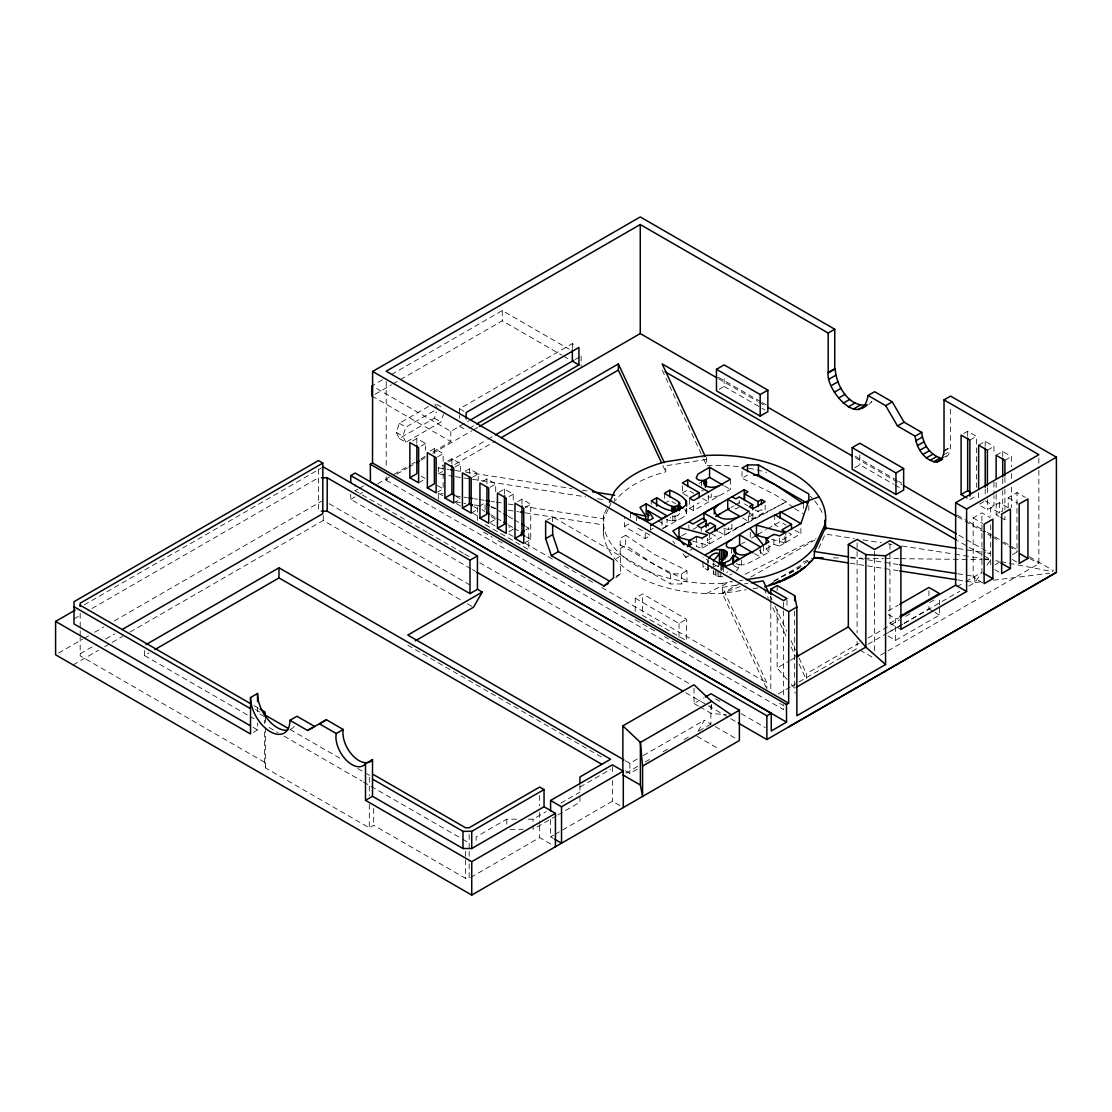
<?xml version="1.0" encoding="UTF-8"?>
<svg xmlns="http://www.w3.org/2000/svg" width="1112" height="1112" viewBox="0 0 1112 1112"><rect width="100%" height="100%" fill="white"/><g stroke="black" fill="none" stroke-linecap="round" stroke-linejoin="round"><path stroke-width="0.75" stroke-dasharray="5 3.75" d="M603.524 534.149L603.524 524.03M606.652 508.559L603.733 514.842L603.733 524.961A109.657 63.314 0 0 0 706.481 593.586L722.383 593.474L746.221 589.777M638.01 528.228L650.562 535.484L645.21 538.555L624.388 526.546L624.388 516.427M630.629 517.886L630.629 512.827M636.606 520.68L636.606 517.316M645.21 538.555L645.21 528.45M650.562 530.424L650.562 525.364M651.243 504.292L651.243 500.928M661.987 520.444L661.987 528.881L667.047 525.962L667.047 519.207M664.378 498.398L664.378 493.339M686.521 508.156C688.884 517.08 677.611 521.111 670.619 520.694L670.619 517.33M672.788 520.763L672.788 512.34M675.012 520.527L675.012 513.786M672.843 516.663L677.806 515.662L677.806 512.284M687.967 496.299L682.365 493.075L682.365 482.955M688.731 555.93L685.965 557.529L685.965 550.787M686.215 514.05L686.215 505.626M688.884 528.436L688.884 525.059M730.375 479.272L730.375 489.391L693.54 510.658L689.51 508.337L689.51 498.218M693.54 510.658L693.54 502.235M696.459 536.498L696.459 546.617L702.117 548.202L707.524 545.088L707.524 538.333M701.241 531.383L701.241 528.005M701.422 485.68L701.422 480.62M702.117 548.202L702.117 538.097M708.789 568.454L707.746 570.136L702.951 567.37L702.951 560.615M738.312 466.637A109.657 63.314 0 0 0 706.634 465.553L706.634 455.433M707.746 570.136L707.746 565.077M707.746 563.395L707.746 560.017L702.951 557.251M708.316 569.803L708.316 564.743M708.316 563.061L708.316 559.683M708.552 495.243L708.552 501.985L702.603 498.551M711.541 533.663L715.405 535.887L705.689 541.502L709.706 543.824L709.706 533.704M719.116 495.785L711.291 497.411L711.291 494.048M713.265 566.216L713.265 562.853M722.995 576.878L717.018 576.238L713.709 574.195L713.709 567.454M715.377 575.488L715.377 568.746M717.018 576.238L717.018 569.497M718.825 576.725L718.825 569.983M720.812 576.933L720.812 571.874M720.812 570.192L720.812 566.814M721.382 570.72L721.271 566.786M603.733 514.842A109.657 63.314 0 0 0 722.383 583.355L722.383 593.474L766.126 687.397M722.619 569.803L722.619 566.439M723.384 571.596L723.384 566.536M709.706 543.824L724.774 535.122L724.774 525.017M793.384 507.614L786.17 501.873L736.533 527.922L728.555 529.312L728.555 525.934M731.46 553.331L731.46 548.272M731.904 529.103L731.904 520.68M736.047 571.026L738.507 568.288L738.507 563.228M739.202 503.639L739.202 500.275M760.413 548.619L760.413 557.042L745.248 564.743L739.522 564.868L739.522 561.49M741.343 565.077L741.343 556.639M741.204 525.642L748.543 521.403L748.543 514.661M765.125 505.084L765.125 511.826L752.921 518.873L749.238 516.746L749.238 506.627M750.28 537.179L750.28 532.12M749.238 516.746L752.643 514.773L752.643 508.031M752.921 518.873L752.921 508.754M755.034 509.949L758.023 511.673L758.023 508.295M768.962 545.38L768.962 552.122L763.416 555.319L763.416 545.2M768.962 552.122L766.196 548.855L766.196 545.478M766.196 548.855L773.896 544.407L773.896 534.288M774.716 514.634L774.716 524.753L780.304 527.991M773.896 544.407L779.568 545.992L779.568 535.873M779.568 545.992L784.975 542.865L784.975 536.123M788.714 532.829L791.508 534.455L781.861 540.015L785.878 542.35L785.878 532.231M785.878 542.35L800.904 533.677L800.904 525.239M888.127 636.008L895.633 640.345L895.633 618.814L900.025 616.284M904.112 623.318L928.923 608.987L928.923 604.011M928.923 595.726L928.923 587.456M895.633 640.345L939.445 615.047L939.445 606.777M939.445 605.109L939.445 598.492M470.904 568.718L350.711 499.357L350.725 494.256M427.203 532.384L355.089 490.753L355.103 484.304M946.507 456.865L948.619 454.544L950.593 447.358L950.593 406.367M679.696 513.341L677.806 515.662M713.265 571.276L713.709 574.195M428.537 406.45L399.333 423.311L396.303 432.387L399.333 438.489L434.375 418.251L436.404 411.94M399.333 438.489L405.908 442.284L440.95 422.046L443.479 414.15M405.908 442.284L402.878 436.182L405.908 427.105L435.112 410.245M608.125 509.393L603.733 518.831L525.267 506.669M608.848 507.823L611.044 503.097M818.71 548.216L825.285 534.066L854.28 538.555M697.961 731.335L704.341 720.298L710.915 724.093L710.915 705.55M968.802 586.038L974.807 582.563L981.354 573.167M986.956 565.105L990.695 559.739L957.696 540.682M702.951 567.37L704.007 566.119M717.81 566.342L718.894 565.271M868.833 404.462L871.975 401.557L869.348 403.072M615.742 577.879L620.552 573.792L620.552 556.083L552.65 516.885L547.048 520.124M699.114 483.525L701.463 482.038M718.825 531.689L724.774 535.122L738.799 526.935M382.445 379.748L371.964 385.808L450.805 431.317L468.777 420.948M391.438 374.563L502.276 310.568L569.219 349.21M374.952 394.315L391.438 384.808M392.925 383.946L398.916 380.485M400.417 379.623L502.276 320.812L561.782 355.159M84.164 604.928L321.743 467.763M74.004 618.884L81.496 614.561M91.99 608.5L318.421 477.771M459.562 413.539L459.562 408.771L572.36 343.65L576.308 345.929M412.649 440.908L416.861 438.489L425.618 443.549L425.618 450.249M58.602 653.064L82.663 639.178M84.164 638.302L88.682 635.703M94.701 632.228L103.722 627.015M114.244 620.941L321.743 501.151M421.42 445.968L425.618 443.549M575.126 359.537L579.658 356.924M355.089 490.753L357.883 489.141M359.273 488.349L363.457 485.93M469.153 428.315L473.656 425.715M430.177 451.027L434.375 448.595L443.146 453.654L443.146 488.849L437.53 492.088M80.189 653.759L96.661 644.237M105.654 639.053L114.633 633.868M350.711 499.357L358.189 495.048M359.676 494.187L362.665 492.449M377.607 483.831L392.55 475.199M394.037 474.337L410.467 464.858M411.968 463.996L414.957 462.272M420.934 458.825L425.409 456.226M432.874 451.917L450.805 441.561L450.805 431.317M386.198 476.937L386.198 480.259L389.2 478.521M396.72 474.185L407.242 468.11M408.743 467.235L414.762 463.76M420.767 460.298L425.284 457.685M432.804 453.348L471.891 430.789M473.392 429.913L477.896 427.314M73.128 664.92L98.579 650.214M104.57 646.753L122.542 636.384M130.034 632.061L323.245 520.513L461.466 600.313M437.53 456.893L443.146 453.654M447.691 461.146L451.903 458.714L460.66 463.773L460.66 470.473M453.738 476.395L438.323 474.004L438.323 467.86L442.826 465.261M448.831 461.8L486.333 440.143M487.834 439.282L493.839 435.821M418.612 482.789L425.618 478.744L421.239 476.214M438.323 474.004L442.826 471.405M454.822 464.468L495.34 441.089M455.058 467.012L460.66 463.773M144.518 650.506L144.518 655.566L149.008 652.966M465.219 471.266L469.431 468.833L478.188 473.893L478.188 480.592M472.572 477.131L478.188 473.893M482.747 481.371L486.945 478.952L495.702 484.012L495.702 492.394M453.654 503.013L460.66 498.968L456.281 496.438M490.1 487.251L495.702 484.012M498.857 492.296L504.473 489.072L513.23 494.117L513.23 502.499M479.105 506.349L485.054 502.916L485.054 512.868M471.182 513.132L478.188 509.087L473.809 506.558M509.018 496.55L513.23 494.117M517.789 501.609L521.987 499.177L530.744 504.236L530.744 539.431L523.738 543.476M719.033 389.381L724.134 386.434L724.134 376.481M490.1 522.445L494.298 520.013M525.142 507.475L530.744 504.236M509.018 531.745L513.23 529.326L508.851 526.796M525.795 529.868L528.77 528.158L528.77 549.703L485.054 524.461M253.327 732.335L257.539 729.917L257.539 723.036M624.388 526.546L630.629 522.946M664.378 503.458L669.771 500.344L675.679 503.75M682.365 493.075L687.73 489.975L693.679 493.408M625.681 535.275L620.19 538.444L620.19 554.902L670.522 583.967L681.503 583.967L687.007 580.798L687.007 570.678L654.12 554.262L625.681 535.275L625.681 545.394L654.12 564.382L687.007 580.798M290.746 729.263L291.191 729.013A27.883 16.096 60 0 0 294.319 726.108M650.756 529.715L653.23 528.283M689.51 508.337L699.156 502.763M620.19 548.563L625.681 545.394M742.01 471.488L742.01 478.229L747.514 475.06M616.34 558.516L620.552 556.083M681.767 535.914L687.716 532.481M692.998 529.437L696.654 527.324M730.904 507.545L733.878 505.835M735.366 504.973L741.315 501.526M616.34 576.211L620.552 573.792M739.202 507.016L735.796 508.99L732.099 506.85M690.038 550.329L693.888 548.105M758.023 511.673L761.428 509.699L765.125 511.826M854.711 467.721L859.826 464.76L893.409 484.151M635.216 611.447L635.216 598.2L642.653 593.905L686.465 619.189L686.465 640.734L642.653 615.436L642.653 593.905M620.19 544.797L670.522 573.848L681.503 573.848L687.007 570.678M741.787 543.768L744.929 541.947M751.517 538.152L756.452 535.289M757.856 534.483L766.293 529.618M767.697 528.812L780.082 521.653L786.031 525.086M963.729 433.541L967.676 431.261L976.433 436.321L976.433 487.306M943.588 450.902L950.148 447.107M944.018 451.152L950.593 447.358M943.296 455.017L949.856 451.222M969.872 440.116L976.433 436.321M942.045 458.339L948.619 454.544M978.629 445.175L985.204 441.381L993.961 446.44L993.961 454.933M740.286 583.133L722.383 593.474L740.133 586.552M750.725 577.114L814.846 540.084M635.216 598.2L679.029 623.485L686.465 619.189M987.386 450.235L993.961 446.44M773.757 581.062L808.313 561.115M789.492 573.653L799.848 567.69M996.143 455.294L1002.718 451.5L1011.475 456.559L1011.475 466.748M1004.914 460.354L1011.475 456.559M264.559 731.946L264.559 762.29L265.615 767.961L369.295 827.814L373.674 825.285L465.539 878.327L469.167 878.327L469.167 863.148M969.872 499.594L976.433 495.799M983.884 501.609L978.629 504.653L987.386 509.713L999.452 502.721L1007.667 507.461M982.758 582.896L973.167 577.364L973.167 517.9L981.938 512.84L990.139 517.58M1008.209 507.864L1008.209 497.662L1016.98 492.602L1025.194 497.342M996.143 494.381L996.143 514.773L1002.718 510.978L1002.718 490.587M1000.536 517.302L1004.914 519.818L1007.541 518.303M694.027 688.189L694.027 703.493L703.868 697.808M516.635 819.183L506.78 819.183L476.117 836.891L476.117 843.633M787.004 679.376L777.149 667.992L789.006 661.14M790.493 660.292L794.941 657.72M579.936 787.074L610.599 769.365M888.043 611.058L898.274 605.15M528.13 819.183L533.065 819.183L546.242 811.579M560.893 803.114L579.936 792.119M625.375 760.691L629.878 763.291L637.315 758.996M643.278 755.562L704.341 720.298M625.847 773.201L637.788 766.307M645.252 762.012L649.728 759.427M663.155 751.67L670.619 747.361M684.047 739.605L690.024 736.158M698.975 730.987L710.915 724.093M556.5 815.777L533.065 829.302L533.065 819.183M557.96 814.929L579.936 802.238L579.936 795.497M625.375 770.811L629.878 773.41L637.343 769.101M889.947 552.678L889.947 623.109L898.899 617.924M806.395 678.306L806.395 673.663L859.02 643.278M868.041 638.066L899.622 619.829M905.641 616.368L911.659 612.893M929.702 602.468L935.72 598.993M956.765 586.844L964.285 582.507M965.786 581.632L981.938 572.319L981.938 512.84M995.073 564.729L999.452 562.199M1012.601 554.61L1016.98 552.08L1016.98 492.602M778.233 693.957L790.132 687.091M791.633 686.229L797.582 682.796M799.069 681.934L857.088 648.435L857.088 641.513M888.043 632.589L902.652 624.152M868.041 644.237L902.624 624.263M904.139 623.387L959.781 591.25M470.668 877.465L539.654 837.628L552.567 845.078M550.593 819.544L550.593 836.891L553.526 835.195M554.999 834.347L612.351 801.224L620.565 805.978M880.579 655.107L886.556 651.66M888.057 650.798L1038.872 563.714L1038.872 470.237M663.586 528.117L679.501 519.123M724.774 535.122L786.17 501.873L774.911 494.645L742.01 478.229M773.841 581.381L804.101 564.965M711.068 568.329L716.573 565.382M729.75 575.043L732.002 573.889M726.609 572.458L727.985 571.776M712.764 564.507L714.196 563.784M706.481 593.586L731.168 581.228M745.054 574.265L816.027 538.694M803.031 562.047L812.705 558.28M736.005 585.204L722.383 587.331L766.849 682.837L766.849 688.967M744.512 583.87L747.917 583.341M706.634 459.423L665.768 465.747L665.768 471.891A99.552 57.477 0 0 0 615.548 500.303M722.383 583.355L732.599 581.771M739.41 580.714L742.816 580.186M753.032 588.721L758.134 587.928M957.738 579.908L974.807 582.563L983.314 581.493M993.502 580.228L1049.603 573.222M510.074 829.302L523.21 829.302M833.333 557.876L841.979 557.974M850.624 558.071L862.731 558.224M864.469 558.238L883.484 558.46M885.208 558.488L899.052 558.655M900.776 558.669L982.049 559.628M983.772 559.656L990.695 559.739L983.87 558.669M701.422 490.739L703.409 490.767M699.879 706.857L711.569 713.598L726.344 714.543M728.555 529.312L723.245 528.659M711.291 497.411L707.76 496.744M438.323 499.357L438.281 493.172L443.41 493.964M455.336 495.827L467.276 497.676M474.101 498.732L477.521 499.26M479.216 499.524L484.332 500.317M491.156 501.373L494.576 501.901M496.272 502.165L501.401 502.958M508.212 504.014L513.327 504.806M455.378 501.998L465.608 503.583M474.129 504.904L480.954 505.96M491.184 507.545L498.009 508.601M508.24 510.186L518.47 511.77M525.295 512.827L603.733 524.961M438.323 467.86L448.595 469.459M455.447 470.529L464.01 471.849M465.719 472.113L571.888 488.599M582.16 490.197L589.012 491.254M958.294 548.563L985.579 552.803M987.289 553.067L990.695 553.595L957.696 534.538M455.447 476.659L470.862 479.05M472.572 479.314L585.593 496.855M597.575 498.718L602.718 499.51M862.801 539.89L881.566 542.795M888.377 543.851L891.796 544.38M902.027 545.978L953.179 553.915M954.888 554.179L982.174 558.405M850.166 557.084L897.982 564.493M957.738 573.778L974.807 576.419L974.807 582.563M850.166 563.214L897.982 570.637M670.619 520.694L666.491 519.665M995.754 560.712L999.118 561.351M1000.8 561.685L1007.541 562.978M1009.223 563.298L1053.036 571.735M771.561 539.306L784.975 542.865M692.428 541.071L707.524 545.088M718.825 566.606L715.377 565.382L713.014 562.7M739.522 564.868L736.227 563.659M1008.209 497.662L1017.8 503.194M985.204 500.859L993.961 505.918L993.961 495.716M998.91 512.521L990.695 507.781L990.695 516.274M996.143 514.773L999.076 516.454M973.167 517.9L982.758 523.432M718.38 377.274L760.441 401.557M761.942 402.419L766.46 405.032M855.086 456.184L897.162 480.467M898.663 481.329L901.665 483.067M957.251 515.148L967.76 521.222M969.261 522.084L985.788 531.619M987.289 532.495L1002.315 541.169M1003.816 542.03L1017.341 549.828M1029.364 556.764L1053.398 570.651M718.477 378.733L757.592 401.321M759.093 402.183L766.613 406.519M855.364 457.769L901.999 484.679M957.654 516.816L990.736 535.928M992.251 536.79L999.771 541.141M1001.273 542.003L1007.291 545.478M1008.792 546.339L1017.814 551.552M1029.851 558.502L1038.872 563.714M724.134 386.434L760.566 407.465M762.026 408.299L764.945 409.98M894.868 484.999L900.706 488.377M1012.323 559.503L1017.8 562.672M994.795 569.622L998.91 571.999M563.27 356.021L569.219 359.454M794.58 508.573L803.337 513.633M724.426 485.958L730.375 489.391M794.955 530.243L800.904 533.677M928.923 608.987L933.441 611.586M934.942 612.448L939.445 615.047M744.581 503.917L747.57 505.64M749.655 513.049L752.643 514.773M742.594 517.97L748.543 521.403M888.127 614.477L895.633 618.814M889.947 623.109L900.901 629.42M754.464 553.609L760.413 557.042M658.123 520.805L667.047 525.962M733.503 565.396L738.507 568.288M459.562 408.771L466.137 412.566M440.95 406.867L434.375 403.072L437.419 408.785M860.007 650.117L874.616 658.554M459.562 426.257L466.137 430.052M434.375 418.251L440.95 422.046M371.964 396.053L450.805 441.561M399.333 423.311L405.908 427.105M396.303 432.387L402.878 436.182M490.878 506.28L495.257 508.809M496.716 509.643L501.081 512.173M508.365 516.385L512.743 518.901M514.203 519.749L520.027 523.113M525.851 526.476L528.77 528.158M481.996 509.741L484.901 511.423M490.739 514.787L495.104 517.302M496.564 518.15L502.388 521.514M508.226 524.878L512.59 527.408M514.05 528.242L519.888 531.605M437.308 485.485L443.146 488.849M491.323 516.677L495.702 519.207M526.365 536.901L530.744 539.431M438.281 493.172L442.784 495.771M456.295 503.569L460.785 506.168M472.795 513.091L478.799 516.566M490.795 523.488L495.299 526.087M508.796 533.885L513.299 536.47M525.309 543.407L555.305 560.726M564.312 565.925L579.31 574.584M580.812 575.446L592.821 582.368M601.814 587.567L766.849 682.837M483.456 532.12L492.199 537.165M498.023 540.529L502.388 543.059M635.216 619.731L655.663 631.533M664.42 636.592L677.569 644.182M779.637 703.368L784.057 705.911M386.198 480.259L783.501 709.637L783.501 704.452M428.704 533.26L463.259 553.206M464.76 554.068L470.779 557.543M479.786 562.741L690.107 684.172M715.655 698.92L721.66 702.395M741.19 713.668L765.223 727.54M472.405 569.594L475.408 571.332M685.729 692.72L706.759 704.855M708.261 705.731L729.291 717.865M730.792 718.741L736.811 722.202M694.027 703.493L698.405 706.023M329.235 503.736L471.446 585.843M715.405 726.692L736.38 738.799M467.485 603.788L473.49 607.249M697.043 736.325L718.936 748.96M407.784 645.196L601.356 756.952M550.593 836.891L553.317 838.476M254.064 705.647L258.568 708.247M255.551 709.553L260.055 712.153M290.065 729.472L342.579 759.788M357.591 768.448L365.083 772.784M366.585 773.646L369.587 775.384M264.267 716.601L257.539 712.709L257.539 707.913M144.518 655.566L254.05 718.797M269.062 727.457L278.056 732.655M284.06 736.116L362.081 781.166M363.582 782.042L369.587 785.503M371.088 786.365L461.119 838.337M462.62 839.212L470.112 843.535M253.022 727.304L257.539 729.917M264.559 762.29L80.189 655.844L80.189 637.301M684.742 509.143L686.632 512.771M791.383 684.436L794.663 688.231L795.08 693.388M759.371 550.259L763.416 555.319M672.829 541.071L674.845 543.601M682.935 553.734L685.965 557.529M770.56 596.657L772.02 599.799M774.939 606.082L786.643 631.227M791.035 640.651L795.414 650.089M799.083 657.943L806.395 673.663M662.168 370.06L702.979 457.727M703.715 459.298L706.634 465.553M763.972 588.707L768.364 598.131M769.087 599.715L786.643 637.426M791.035 646.864L795.414 656.288M799.083 664.142L805.658 678.292M662.863 465.622L665.768 471.891M1038.872 458.13L1038.872 468.513M1011.475 473.545L1011.475 480.342M1011.475 487.139L1011.475 507.531M1004.914 477.34L1004.914 487.542M1004.914 489.238L1004.914 509.63M1004.914 516.427L1004.914 519.818M1002.718 451.5L1002.718 456.601M1002.718 478.688L1002.718 488.877M999.452 502.721L999.452 512.924M996.143 482.483L996.143 492.672M993.961 482.122L993.961 494.02M990.695 524.767L990.695 567.259M987.386 487.612L987.386 497.815M987.386 499.51L987.386 509.713M985.204 441.381L985.204 446.482M985.204 488.96L985.204 494.062M978.629 492.755L978.629 499.552M967.676 431.261L967.676 436.363M889.947 544.088L889.947 550.968M874.616 551.232L874.616 556.431M874.616 558.168L874.616 651.632M859.826 454.822L859.826 464.76M857.088 542.851L857.088 549.773M857.088 551.51L857.088 632.853M808.841 505.696L808.841 510.464M803.337 503.514L803.337 511.951M794.663 611.086L794.663 688.231M787.004 600.299L787.004 608.959M783.501 602.329L783.501 609.251M783.501 610.974L783.501 697.516M777.149 585.551L777.149 590.694M777.149 609.598L777.149 667.992M770.797 596.143L770.797 691.33M711.569 704.396L711.569 713.598M681.503 573.848L681.503 583.967M679.029 623.485L679.029 638.399M670.522 573.848L670.522 583.967M629.878 763.291L629.878 773.41M614.7 498.315L614.7 501.373M612.351 766.543L612.351 773.479M612.351 780.415L612.351 801.224M581.131 356.076L581.131 366.334M579.936 785.378L579.936 793.815M572.36 343.65L572.36 348.417M552.65 516.885L552.65 521.709M539.654 795.483L539.654 805.602M539.654 812.344L539.654 824.145M539.654 825.827L539.654 837.628M521.987 499.177L521.987 504.209M506.78 819.183L506.78 825.924M504.473 489.072L504.473 494.089M502.276 310.568L502.276 320.812M486.945 478.952L486.945 485.652M477.618 507.211L477.618 520.472M469.431 468.833L469.431 473.865M469.167 834.486L469.167 849.665M469.167 851.347L469.167 861.466M465.539 851.347L465.539 858.103M465.539 859.784L465.539 878.327M459.562 415.137L459.562 418.307M451.903 458.714L451.903 463.746M434.375 448.595L434.375 453.627M416.861 438.489L416.861 443.507M386.198 381.513L386.198 466.998M373.674 808.438L373.674 825.285M369.295 777.246L369.295 795.789M369.295 804.212L369.295 827.814M323.245 515.454L323.245 520.513M318.421 469.167L318.421 511.159M265.615 717.379L265.615 725.802M265.615 727.498L265.615 767.961M264.559 720.145L264.559 723.509M80.189 613.282L80.189 635.619M748.584 468.18A109.657 63.314 0 0 1 766.557 472.447M810.287 496.272A109.657 63.314 0 0 1 812.538 498.551M814.609 500.887A109.657 63.314 0 0 1 823.408 515.773"/><path stroke-width="1.5" d="M350.739 482.358L350.753 475.561L355.131 473.031L771.269 713.292L771.241 731.015L786.559 722.133L370.421 481.899L370.324 464.26L372.52 462.995L372.617 371.464L640.262 216.937L834.751 329.235L834.751 368.684L828.176 372.478L828.176 333.03L640.262 224.527L386.198 371.213L783.501 600.591L787.004 598.576L770.797 589.207L770.797 594.406M645.752 519.526L645.752 516.163L639.984 507.419L646.225 503.819L667.047 515.843L661.987 518.762L648.046 510.714L648.046 520.833M646.225 503.819L646.225 513.939L649.199 515.648M656.636 506.238L656.636 497.801C662.488 500.178 673.928 512.312 679.696 503.222L677.361 500.845L664.378 493.339L669.771 490.225C678.098 493.38 696.112 502.805 679.501 509.004L650.562 525.364M669.771 496.967L669.771 490.225M671.815 511.353L671.815 506.294M672.843 511.603L672.843 506.558M673.83 511.715L673.83 506.655M674.817 511.659L674.817 506.599M675.804 511.464L675.804 506.405M677.806 510.603L677.806 505.543M679.029 510.491L679.029 502.068M679.293 509.435L679.293 504.375M679.627 510.547L679.696 503.222M685.882 505.251L685.882 500.205M686.632 506.029L686.521 501.415M687.73 486.597L687.73 479.856L708.552 491.879L730.375 479.272L709.553 467.262L697.947 474.143L696.223 477.868C699.809 484.067 709.748 475.324 705.578 487.167M688.745 546.006L688.745 540.946L696.459 536.498L702.117 538.097L707.524 534.969L679.015 527.394L679.015 537.499L690.747 540.627M699.156 497.703L699.156 492.644L682.365 482.955L687.73 479.856M703.952 519.735L703.952 512.993L720.173 503.625M704.369 485.207L704.369 481.83L705.578 480.412M705.467 487.098L705.467 480.356M706.231 527.213L706.231 520.472L702.631 518.4L692.915 524.016L688.884 521.695M702.812 481.26L709.553 477.368L709.553 467.262M714.307 513.952L714.307 508.893L717.907 505.056M715.405 530.827L715.405 525.767L710.262 522.807L701.241 528.005L697.21 525.684L706.231 520.472M708.789 558.349C710.693 555.18 715.711 551.343 719.325 553.804L719.394 564.507L718.755 563.409M719.756 549.189L719.756 559.308L723.439 559.92L723.439 549.801L715.433 549.62L705.425 554.666M721.382 565.66C718.477 559.183 734.295 553.845 723.439 549.801M721.549 566.119L721.549 561.06M721.702 559.475L721.702 549.37M721.869 566.119L721.271 561.727M722.619 566.439L721.869 562.741M723.384 566.536L723.384 563.158L729.75 560.434L733.503 555.277L738.507 558.168L732.002 563.77L725.246 566.425M725.038 566.314L725.038 562.936M724.996 558.947L724.996 550.51M726.692 556.89L726.692 551.83M732.919 564.048L732.919 555.625M733.503 563.714L733.503 555.277M734.406 552.859L734.406 549.495C737.673 546.173 726.984 550.106 726.261 545.519L727.095 542.628L731.501 539.584C758.954 521.528 788.325 507.684 819.057 496.814M735.616 554.818L735.505 548.007M744.303 499.816L744.303 489.697L747.987 491.824L744.581 493.797L744.581 500.539M752.643 508.031L752.643 504.653L739.202 496.897L735.796 498.871L732.099 496.73M758.023 506.613L758.023 501.554L761.428 499.58L765.125 501.72L752.921 508.754L749.238 506.627L752.643 504.653M761.428 504.639L761.428 499.58M766.196 543.796L766.196 538.736L773.896 534.288L779.568 535.873L784.975 532.759L756.452 525.17L756.452 535.289L768.197 538.417M780.082 518.275L780.082 511.534L800.904 523.557L808.841 500.344M786.559 722.133L786.462 704.48L788.658 703.187L788.755 611.725L796.859 607.041L794.663 595.657L777.149 585.551L770.797 589.207M791.508 529.395L791.508 524.336L774.716 514.634M764.639 586.747C783.279 581.715 802.086 573.139 814.318 557.654L814.318 551.51L825.285 527.922L825.285 523.947A109.657 63.314 0 0 0 706.634 455.433L665.768 461.772A99.552 57.477 0 0 0 614.7 491.254L609.584 502.263M738.312 723.064L766.849 739.549L766.891 715.794L350.753 475.561M868.041 395.497L885.68 405.671L897.509 425.993L915.148 436.182C916.205 447.01 922.96 458.352 933.76 461.716L940.321 457.922C929.535 454.572 922.779 443.215 921.723 432.387L904.084 422.199L892.255 401.877L874.616 391.702L868.041 395.497C862.161 430.594 825.368 390.826 828.176 372.478M714.307 508.893C715.739 524.628 740.425 519.54 748.543 511.284L727.721 499.26L727.721 509.379L739.619 516.246M704.369 481.83L704.021 483.261C706.579 488.613 714.516 487.834 719.116 485.666M734.406 549.495L734.059 550.913C743.483 562.616 760.372 545.422 768.962 542.003L766.196 538.736M825.285 523.947L814.318 547.535A99.552 57.477 0 0 1 763.249 577.017L746.221 579.658M321.34 511.159L327.192 511.159L469.987 593.599L477.437 589.304L482.247 592.084L473.49 607.249L415.249 640.873M713.265 561.157L719.325 553.804M933.76 461.716C940.682 463.871 943.852 455.183 944.018 451.152L944.018 399.903L950.593 396.108L1056.4 457.199L1056.4 572.374L766.849 739.549M603.927 586.01L613.546 577.837L613.546 560.128L545.644 520.93L545.644 538.639L551.357 555.652L603.927 586.01L608.139 583.578M716.211 516.524L720.173 513.744M734.309 562.311L751.323 552.178M715.405 525.767L705.689 531.383L709.706 533.704L738.799 516.816M788.755 726.9L1056.4 572.374M122.125 629.545L322.8 513.688L322.8 463.106L80.189 603.177L80.189 606.54M705.286 697.002L710.915 693.749L739.383 710.193L739.383 740.536L471.738 895.063L55.6 654.801L55.6 621.413L75.143 610.127M470.098 420.183L573.639 360.413M476.673 423.978L578.935 364.931L578.935 347.444L466.137 412.566L466.137 418.918M416.263 462.898L419.266 461.16M479.397 426.438L640.262 333.572L716.976 377.872M409.855 477.729L418.612 482.789L418.612 447.594L409.855 442.534L409.855 477.729L416.861 473.684L416.861 445.189M495.34 434.945L618.355 363.93L664.323 462.62M501.331 437.628L618.355 370.06L618.355 363.93M146.019 644.585L279.001 567.801L610.599 759.246L579.936 776.954L579.936 783.696M427.369 487.848L436.126 492.908L436.126 457.699L427.369 452.653L427.369 487.848L434.375 483.803L434.375 456.976M154.985 649.519L279.001 577.92L601.592 764.166M444.897 497.954L453.654 503.013L453.654 467.818L444.897 462.759L444.897 497.954L451.903 493.909L454.822 495.604M462.411 508.073L471.182 513.132L471.182 477.938L462.411 472.878L462.411 508.073L469.431 504.028L472.35 505.71M716.476 369.309L724.134 364.889L767.85 390.131L767.85 411.662L760.191 416.096L716.476 390.854L716.476 369.309L760.191 394.551L767.85 390.131M479.939 518.192L488.696 523.252L488.696 488.057L479.939 482.997L479.939 518.192L486.945 514.147L486.945 487.334M828.176 333.03L834.751 329.235M497.453 528.311L506.224 533.371L506.224 498.176L497.453 493.116L497.453 528.311L504.473 524.266L504.473 495.771M321.34 477.771L327.192 477.771L469.987 560.212L477.437 555.917L477.437 589.304M524.308 530.73L521.333 532.453L521.333 535.762M514.981 538.43L523.738 543.476L523.738 508.281L514.981 503.222L514.981 538.43L521.987 534.372L524.906 536.067M55.6 621.413L250.534 733.962L250.534 697.544L257.539 693.499A27.883 16.096 60 0 0 263.308 712.917L267.394 718.894A27.883 16.096 60 0 0 287.104 730.278L287.66 730.111M828.621 372.728L835.182 368.934C836.071 385.252 848.873 407.798 867.471 404.879M545.644 538.639L552.65 534.594L552.65 524.933M829.288 379.011L835.863 375.217M831.262 385.642L837.822 381.847M482.247 592.084L407.784 635.077L623.874 759.83M834.389 392.161L840.964 388.366M551.357 555.652L558.377 551.608L609.432 581.089M656.636 497.801L651.243 500.928C659.444 505.668 669.396 514.258 679.501 509.004M838.476 398.138L845.051 394.343M289.954 720.298L296.96 716.253L314.599 726.442L307.593 730.487L289.954 720.298A27.883 16.096 60 0 1 270.244 731.682A27.883 16.096 60 0 1 250.534 697.544M843.23 403.156L849.804 399.361M699.156 492.644L689.51 498.218L693.54 500.553L708.552 491.879M808.841 500.747L808.841 494.006L758.495 464.941L747.514 464.941L742.01 468.11L774.911 484.526L803.337 503.514M848.331 406.867L854.906 403.072M853.432 409.049L860.007 405.255M858.186 409.508L864.761 405.713M862.273 408.257L866.206 405.977M372.506 759.607A22.587 13.038 60 0 1 353.074 755.91A22.587 13.038 60 0 1 343.233 729.486L326.428 719.77L319.422 723.829L336.227 733.531A22.587 13.038 60 0 0 346.068 759.955A22.587 13.038 60 0 0 365.5 763.652L372.506 759.607L372.506 796.289L462.981 848.525L471.738 848.525L544.046 806.784L555.43 813.358L555.43 846.732M885.68 405.671L892.255 401.877M744.303 489.697L672.829 530.952L683.936 544.88M336.227 733.531L343.233 729.486M677.277 538.514L680.28 536.776M716.003 516.149L729.402 508.406M852.167 447.649L859.826 443.229L903.639 468.513L903.639 490.058L895.966 494.479L852.167 469.195L852.167 447.649L895.966 472.947L903.639 468.513M687.355 546.617L691.511 544.213L688.745 540.946M897.509 425.993L904.084 422.199M915.148 436.182L921.723 432.387M915.829 440.797L922.39 437.002M732.85 548.925L740.439 544.532M755.34 535.928L758.328 534.219M917.428 445.592L923.989 441.798M791.508 524.336L781.861 529.91L785.878 532.231L800.904 523.557M919.832 450.249L926.407 446.454M922.89 454.447L929.465 450.652M926.393 457.908L932.968 454.113M930.105 460.382L936.665 456.587M937.11 461.814L942.364 458.769M939.932 460.66L942.573 459.145M365.5 763.652L365.5 800.334L372.506 796.289M773.229 583.049L768.795 585.607L773.229 583.202M808.716 562.561L811.663 560.851M778.678 581.284L774.188 583.883L780.124 580.659M786.587 577.795L779.373 581.965L791.299 575.488M789.089 577.601L797.79 572.569L784.349 579.866L801.724 569.83L794.274 573.875M796.859 607.041L796.859 715.739L885.569 664.517L865.845 647.128L848.331 626.89L848.331 544.449L857.088 539.389L874.616 549.509L889.947 540.654L900.901 546.979L900.901 629.42L966.606 591.487L966.606 509.046L1056.4 457.199M969.872 496.188L969.872 440.116L961.102 435.056L961.102 494.534L967.676 490.739L970.595 492.421M900.4 617.063L955.653 585.162L955.653 502.721L1038.872 454.669L944.018 399.903M848.331 544.449L865.845 554.568L885.569 555.833L900.901 546.979M622.859 771.547L622.859 725.872L694.027 684.783L711.569 701.324L731.279 714.863M372.506 779.095L462.981 831.331L471.738 831.331L544.046 789.576L544.046 806.784M711.569 701.324L640.387 742.427L640.387 785.044L642.569 796.428L642.569 766.071L640.387 742.427L622.859 725.872M796.428 656.858L848.331 626.89M550.593 810.87L550.593 800.473L612.351 764.806L623.304 771.13L623.304 807.548M899.733 604.303L928.923 587.456L939.445 593.516L900.025 616.284M550.593 800.473L561.532 806.798L623.304 771.13M365.5 800.334L471.738 861.675L555.43 813.358M642.569 766.071L739.383 710.193M796.15 687.369L865.845 647.128L865.845 554.568M992.877 578.629L984.12 583.689L984.12 524.225L992.877 519.165L992.877 578.629L983.3 573.097M1010.405 568.524L1001.648 573.583L1001.648 514.105L1010.405 509.046L1010.405 568.524L1000.828 562.992M1027.933 558.405L1019.162 563.464L1019.162 503.986L1027.933 498.927L1027.933 558.405L1019.718 553.665M766.891 715.794L771.269 713.292M307.593 730.487L326.428 719.77M711.152 551.024L731.501 539.584M751.323 582.799L763.249 580.937L769.087 593.502M753.783 475.06L758.495 475.06L807.354 503.263M822.963 557.751L814.318 557.654L848.47 562.95M722.619 563.061L723.384 563.158M468.986 497.94L472.405 498.468M486.041 500.581L489.461 501.109M469.014 504.111L472.433 504.639M520.18 512.034L523.585 512.562M450.304 469.723L453.738 470.251M592.446 491.782L614.7 495.243M825.285 527.922L956.584 548.299M814.318 551.51L848.47 556.82M899.691 564.757L956.028 573.514M899.691 570.901L956.028 579.644M630.629 512.827L645.752 516.163M638.232 517.692L649.519 520.305L653.23 518.164L648.046 510.714M961.102 494.534L966.953 497.912M955.653 502.721L966.606 509.046M768.114 407.395L852.348 456.031M903.5 485.555L956.139 515.954M956.195 533.677L662.168 363.93L705.175 456.281M665.157 371.797L956.195 539.82M578.935 364.931L572.36 361.136L572.36 350.002M955.653 585.162L966.606 591.487M744.581 493.797L758.023 501.554M709.553 477.368L722.939 485.096M703.952 512.993L724.774 525.017M760.413 546.937L739.591 534.914L739.591 545.033L752.977 552.761M678.64 505.46L683.074 508.017M705.439 523.96L708.413 525.684M714.363 529.117L717.337 530.841M372.617 371.464L788.755 611.725M486.514 503.764L489.433 505.446M504 513.855L506.919 515.537M521.486 523.947L524.405 525.628M486.361 512.257L489.28 513.939M503.847 522.348L506.766 524.03M372.52 462.995L788.658 703.187M370.324 464.26L786.462 704.48M322.8 463.106L318.421 460.577L74.004 601.689L74.004 623.943L250.019 725.566M323.245 466.901L477.437 555.917M476.909 572.193L682.726 690.983M622.859 774.925L640.387 785.044M544.046 789.576L539.654 787.06L469.167 827.745L465.539 827.745L373.674 774.716M554.693 839.254L561.532 843.216L561.532 806.798M80.189 605.262L251.062 703.924M260.055 709.108L264.559 711.708L265.615 717.379M264.559 714.752L288.564 728.61M74.004 606.749L250.019 708.372M750.28 528.742L763.416 545.2M796.887 653.23L798.346 656.372M618.355 370.06L661.404 462.495M552.65 534.594L558.377 551.608M1004.914 475.644L1004.914 460.354L996.143 455.294L996.143 479.077M1002.718 458.297L1002.718 476.992M987.386 485.916L987.386 450.235L978.629 445.175L978.629 489.363M985.204 448.178L985.204 487.264M967.676 438.058L967.676 490.739M895.966 472.947L895.966 494.479M885.569 555.833L885.569 664.517M794.663 595.657L794.663 600.8M760.191 394.551L760.191 416.096M758.495 464.941L758.495 475.06M747.514 464.941L747.514 471.683M640.262 224.527L640.262 333.572M521.987 505.89L521.987 534.372M471.738 831.331L471.738 848.525M471.738 861.675L471.738 895.063M469.987 560.212L469.987 593.599M469.431 477.215L469.431 504.028M462.981 831.331L462.981 848.525M451.903 465.428L451.903 493.909M371.964 385.808L371.964 396.053M327.192 477.771L327.192 511.159M279.001 567.801L279.001 577.92M264.559 711.708L264.559 715.086M257.539 693.499L257.539 701.505M824.743 520.305A109.657 63.314 0 0 1 825.688 529.465M805.352 566.967L801.029 569.469L805.352 566.967"/></g></svg>
